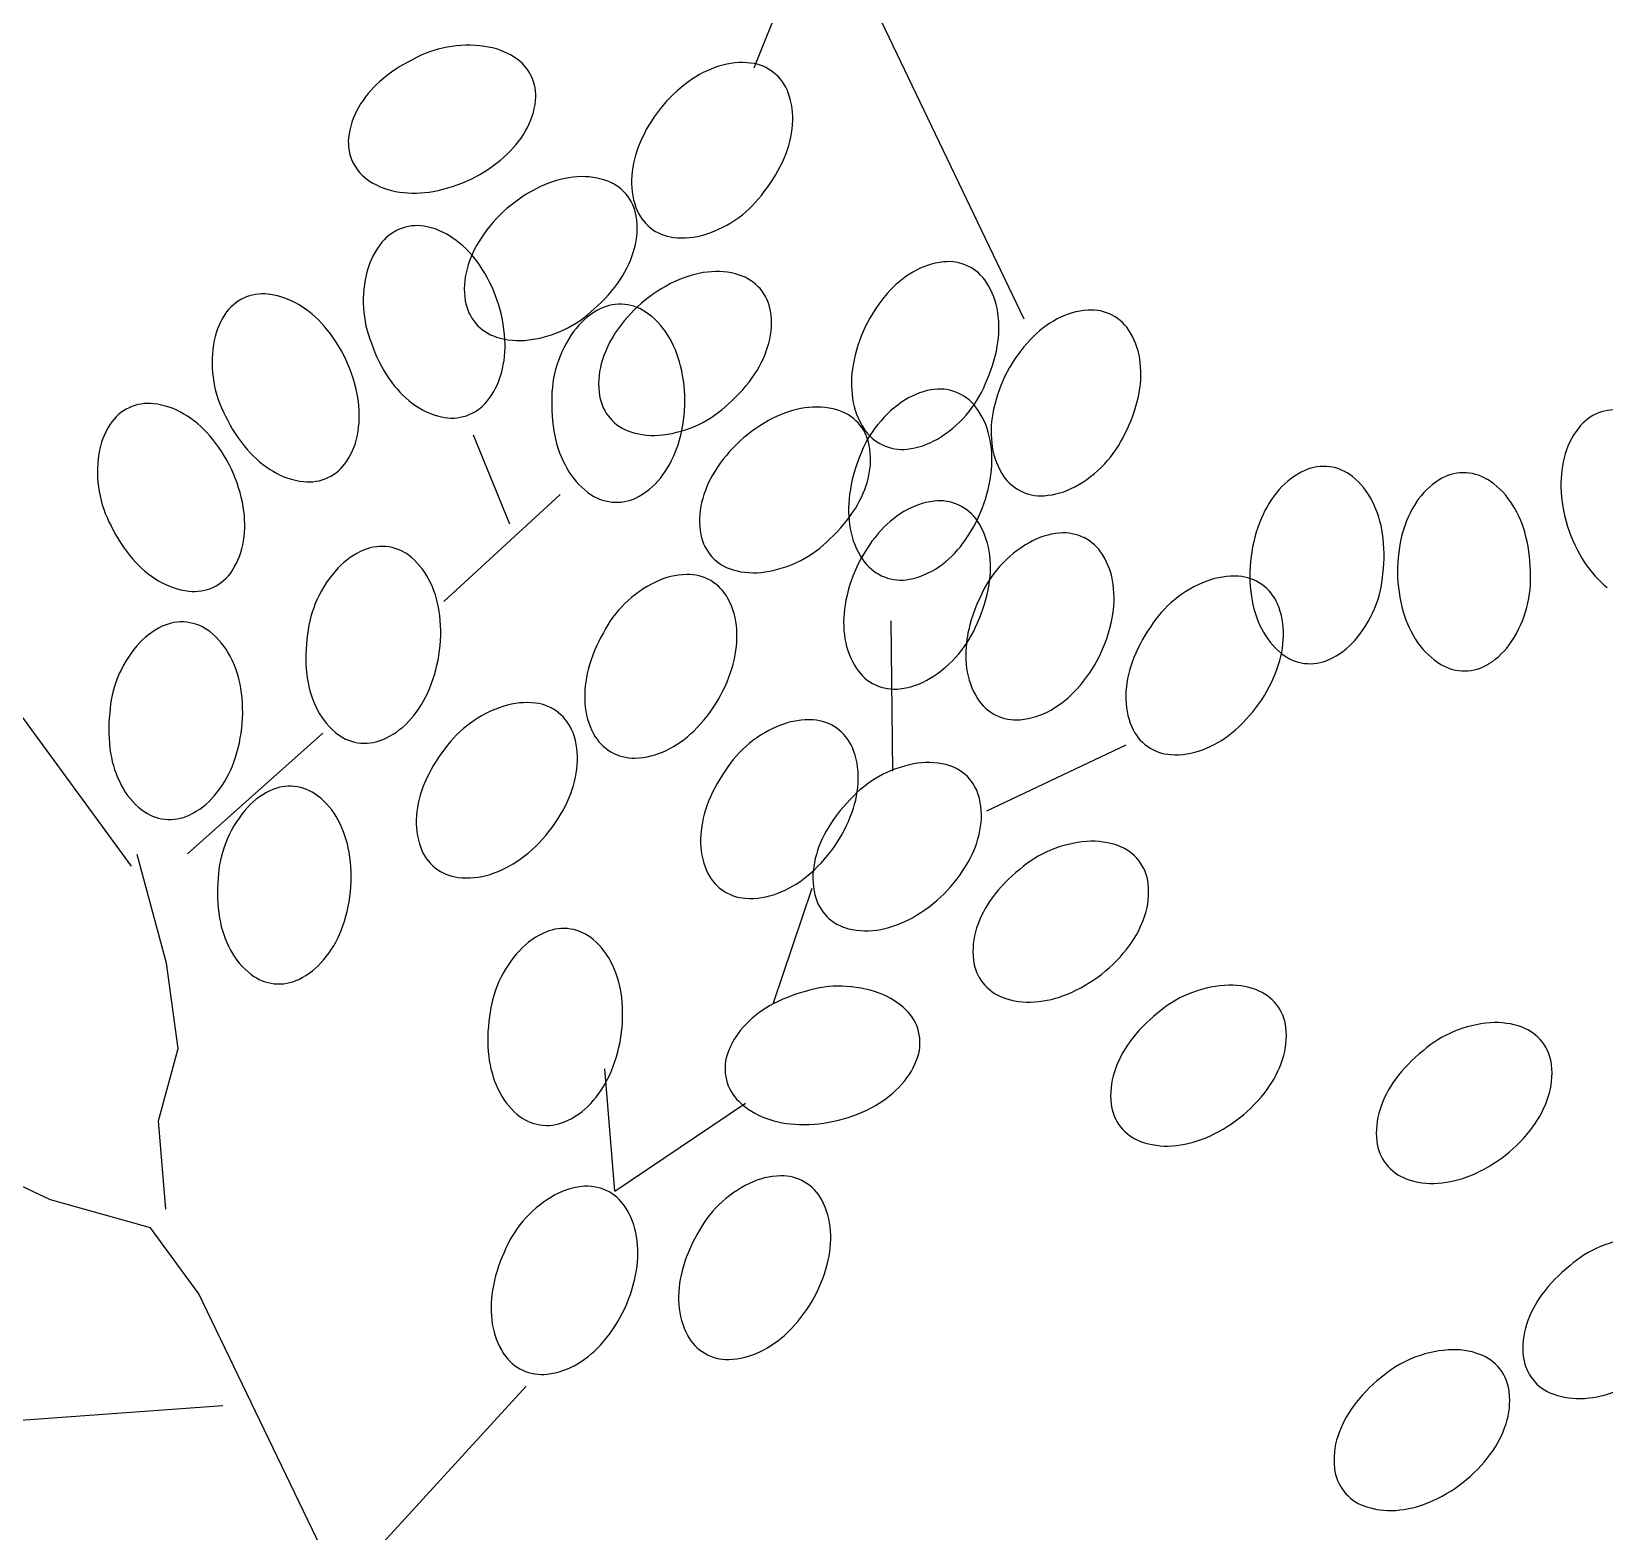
# Model space of a CAD drawing. Header units: millimetres. Extents: x 83956 to 461956, y 36707 to 125807.
# Drawn here: x 95386 to 96240, y 60378 to 61193 of the extents above; entities that cross this region are included whole.
import ezdxf

# ---------------------------------------------------------------- set-up
doc = ezdxf.new("R2010")
doc.units = ezdxf.units.MM
doc.header["$LTSCALE"] = 100
doc.header["$MEASUREMENT"] = 0
doc.layers.add('ARCH', color=9, linetype='CONTINUOUS')

msp = doc.modelspace()

# ---------------------------------------------------------------- linework, layer by layer
at = {"layer": 'ARCH'}
for p, q in [((95848.63, 61349.75), (95778.01, 61172.72)), ((95820.3, 61254.49), (95924.64, 61036.78)), ((95645.54, 60925.25), (95625.91, 60973.57)), ((95609.68, 60883.28), (95672.92, 60941.41)), ((95853.53, 60791.11), (95852.63, 60872.74)), ((95440.1, 60739.62), (95376.56, 60826.48)), ((95470.61, 60746.22), (95544.1, 60811.83)), ((95904.57, 60769.64), (95980.28, 60805.43)), ((95459.05, 60686.93), (95443.3, 60745.84)), ((95788.75, 60665.3), (95809.73, 60727.61)), ((95465.42, 60640.52), (95459.05, 60686.93)), ((95454.87, 60601.35), (95465.42, 60640.52)), ((95702.61, 60563.08), (95697.1, 60629.49)), ((95702.61, 60563.08), (95773.6, 60610.91)), ((95458.75, 60553.36), (95454.87, 60601.35)), ((95396.07, 60558.34), (95360.14, 60575.36)), ((95450.46, 60543.19), (95396.07, 60558.34)), ((95476.64, 60507.41), (95450.46, 60543.19)), ((95582.83, 60287.17), (95476.64, 60507.41)), ((95567.3, 60361.98), (95654.47, 60457.2)), ((95489.71, 60446.54), (95210.15, 60426.43))]:
    msp.add_line(p, q, dxfattribs=at)
for centre, major_axis, start_param, end_param in [((95622.28, 61125.33), (-35.35, 48.33), -0.450629, -0.120316), ((95623, 61121.43), (-37.72, 51.51), -0.770941, -0.451154), ((95626.15, 61143.96), (-24.26, 33.17), -1.197146, -0.770386), ((95627.9, 61105.62), (-47.21, 64.53), -0.179822, 0.091128), ((95634.93, 61157.8), (-14.59, 19.94), 4.532571, 5.08587), ((95771.6, 61134.73), (-24.27, 33.17), -0.750407, -0.323647), ((95773.54, 61151.01), (-14.58, 19.94), -1.303352, -0.750053), ((95634.93, 61157.8), (-14.58, 19.94), 3.979573, 4.532872), ((95776.58, 61119.06), (-33.97, 46.44), -0.323538, -0.003751), ((95773.54, 61151.01), (-14.59, 19.94), 4.426175, 4.979474), ((95613.07, 61122.43), (-33.97, 46.45), 0.091279, 0.411066), ((95789.75, 61100.91), (-47.21, 64.54), -0.003815, 0.267135), ((95758.11, 61145.45), (-24.26, 33.17), 3.999631, 4.426391), ((95598.87, 61130.72), (-24.26, 33.17), 0.411043, 0.837803), ((95618.63, 61159.46), (-24.25, 33.18), 3.552859, 3.979618), ((95789.75, 61100.91), (-47.22, 64.53), 0.266982, 0.537933), ((95741.72, 61146.79), (-33.96, 46.45), 3.679923, 3.99971), ((95582.56, 61132.38), (-14.58, 19.94), 0.837827, 1.391126), ((95604.42, 61167.75), (-33.98, 46.44), 3.232724, 3.552511), ((95589.59, 61184.56), (-47.21, 64.54), 2.961811, 3.232761), ((95769.11, 61109.66), (-33.99, 46.43), 0.537718, 0.857505), ((95721.08, 61155.54), (-47.21, 64.54), 3.408777, 3.679727), ((95582.56, 61132.38), (-14.59, 19.94), 1.390985, 1.944284), ((95591.35, 61146.22), (-24.27, 33.17), 1.944197, 2.370957), ((95589.59, 61184.56), (-47.21, 64.54), 2.690836, 2.961787), ((95696.47, 61036.23), (-47.21, 64.54), -0.189947, 0.081003), ((95686.89, 61056.5), (-33.98, 46.43), -0.509978, -0.190191), ((95684.89, 61072.82), (-24.27, 33.17), -0.93659, -0.50983), ((95689.81, 61088.46), (-14.59, 19.94), -1.489924, -0.936625), ((95752.72, 61111), (-24.27, 33.16), 0.857668, 1.284427), ((95593.63, 61162.51), (-33.99, 46.43), 2.370826, 2.690614), ((95689.81, 61088.46), (-14.59, 19.94), 4.240044, 4.793343), ((95734.67, 61140.19), (-35.35, 48.33), 3.137856, 3.468169), ((95696.47, 61036.23), (-47.21, 64.53), 0.08094, 0.35189), ((95673.62, 61085.86), (-24.27, 33.17), 3.813237, 4.239996), ((95737.29, 61105.45), (-14.59, 19.94), 1.284619, 1.837918), ((95732.34, 61143.41), (-37.7, 51.53), 2.818003, 3.13779), ((95595.2, 61062.61), (-14.59, 19.94), -0.303257, 0.250042), ((95595.2, 61062.61), (-14.59, 19.93), -0.856771, -0.303472), ((95591.55, 61046.63), (-24.27, 33.16), -1.283545, -0.856785), ((95737.29, 61105.45), (-14.59, 19.94), 1.837871, 2.39117), ((95739.24, 61121.73), (-24.26, 33.17), 2.391382, 2.818142), ((95607.86, 61052.19), (-24.27, 33.17), 0.24997, 0.676729), ((95581.57, 61033.56), (-33.98, 46.44), 4.679974, 4.999761), ((95677.81, 61048.65), (-33.96, 46.45), 0.352218, 0.672005), ((95657.76, 61090.2), (-33.97, 46.45), 3.493714, 3.813501), ((95563.06, 61020.91), (-47.21, 64.54), 4.409209, 4.680159), ((95885.41, 61026.76), (-24.26, 33.17), -0.523527, -0.096767), ((95883.64, 61043.06), (-14.58, 19.94), -1.076665, -0.523366), ((95883.64, 61043.06), (-14.59, 19.94), 4.652878, 5.206177), ((95629.83, 61046.28), (-37.7, 51.53), 0.676717, 0.996504), ((95661.95, 61053), (-24.26, 33.17), 0.67182, 1.098579), ((95639.1, 61102.63), (-47.21, 64.54), 3.222566, 3.493516), ((95769.4, 60984.71), (-47.21, 64.54), -0.189986, 0.080965), ((95759.81, 61004.98), (-33.97, 46.45), -0.509567, -0.18978), ((95757.82, 61021.3), (-24.27, 33.17), -0.936574, -0.509814), ((95762.74, 61036.94), (-14.58, 19.94), -1.489726, -0.936427), ((95893.79, 61012.61), (-33.98, 46.44), -0.096897, 0.22289), ((95869.86, 61034.18), (-24.27, 33.17), 4.226083, 4.652842), ((95511.5, 61025.56), (-14.58, 19.94), -0.191748, 0.361551), ((95511.5, 61025.56), (-14.59, 19.93), -0.74533, -0.192031), ((95509.64, 61009.27), (-24.26, 33.17), -1.171767, -0.745007), ((95762.74, 61036.94), (-14.59, 19.94), 4.240073, 4.793372), ((95910.7, 60997.89), (-47.21, 64.53), 0.222893, 0.493843), ((95525.23, 61016.6), (-24.26, 33.17), 0.361536, 0.788296), ((95501.18, 60995.17), (-33.98, 46.44), -1.491695, -1.171908), ((95625.86, 61046.06), (-35.34, 48.33), 0.996819, 1.327132), ((95645.76, 61050.4), (-14.59, 19.94), 1.098447, 1.651746), ((95563.06, 61020.91), (-47.23, 64.52), 4.137887, 4.408837), ((95649.61, 61085.03), (-35.35, 48.33), 2.951642, 3.281955), ((95713.57, 61005.75), (-24.27, 33.17), -0.111973, 0.314787), ((95705.43, 61019.98), (-14.59, 19.93), -0.665449, -0.11215), ((95769.4, 60984.71), (-47.21, 64.54), 0.081026, 0.351977), ((95705.43, 61019.98), (-14.59, 19.94), -1.218574, -0.665275), ((95696.35, 61006.33), (-24.27, 33.17), 4.637799, 5.064558), ((95746.55, 61034.34), (-24.26, 33.17), 3.813484, 4.240244), ((95853.59, 61031.8), (-33.98, 46.43), 3.906215, 4.226002), ((95962.25, 61000.45), (-24.27, 33.17), -0.564267, -0.137507), ((95961.15, 61016.8), (-14.58, 19.94), -1.117439, -0.56414), ((95961.15, 61016.8), (-14.59, 19.94), 4.612375, 5.165674), ((95484.19, 60980.54), (-47.21, 64.54), 4.52057, 4.79152), ((95645.76, 61050.4), (-14.58, 19.94), 1.651819, 2.205118), ((95647.92, 61088.62), (-37.71, 51.52), 2.631603, 2.95139), ((95910.7, 60997.89), (-47.19, 64.55), 0.494139, 0.76509), ((95970.05, 60985.97), (-33.97, 46.44), -0.137454, 0.182333), ((95547.72, 61013.18), (-37.68, 51.54), 0.788542, 1.108329), ((95646.12, 61049.21), (-47.21, 64.54), 1.267515, 1.538465), ((95650.68, 61066.03), (-24.28, 33.16), 2.204689, 2.631449), ((95585.44, 61022.2), (-33.98, 46.44), 3.818365, 4.138152), ((95732.02, 60992.45), (-37.69, 51.53), 0.314922, 0.634709), ((95750.73, 60997.13), (-33.97, 46.45), 0.352071, 0.671858), ((95682.39, 60997.63), (-33.96, 46.45), 4.318309, 4.638096), ((95730.69, 61038.68), (-33.99, 46.43), 3.493292, 3.813079), ((95831.51, 61035.69), (-47.21, 64.54), 3.635565, 3.906515), ((95986.35, 60970.58), (-47.21, 64.53), 0.182297, 0.453248), ((95947.02, 61008.49), (-24.27, 33.17), 4.185483, 4.612243), ((95484.19, 60980.54), (-47.19, 64.55), 4.249943, 4.520893), ((95601.32, 61017.93), (-24.27, 33.17), 3.391595, 3.818355), ((95728.24, 60993.64), (-35.35, 48.33), 0.63468, 0.964993), ((95734.87, 61001.48), (-24.27, 33.17), 0.671615, 1.098375), ((95660.6, 60992.36), (-47.2, 64.54), 4.047321, 4.318272), ((95712.03, 61051.11), (-47.21, 64.54), 3.222609, 3.49356), ((95888.62, 61001.78), (-33.97, 46.45), 0.76497, 1.084757), ((95986.35, 60970.58), (-47.22, 64.53), 0.453124, 0.724074), ((95930.66, 61006.77), (-33.99, 46.43), 3.865603, 4.18539), ((95543.81, 61012.52), (-35.36, 48.32), 1.107936, 1.438249), ((95627.61, 61036.56), (-33.98, 46.44), 1.53836, 1.858147), ((95881.89, 60957.77), (-24.26, 33.17), -0.447077, -0.020317), ((95878.89, 60973.88), (-14.58, 19.94), -1.000399, -0.4471), ((95878.89, 60973.88), (-14.59, 19.94), -1.553793, -1.000494), ((95848.2, 61023.78), (-35.36, 48.32), 3.364439, 3.694752), ((95449.31, 60966.08), (-14.59, 19.94), -0.191803, 0.361496), ((95449.31, 60966.08), (-14.58, 19.94), -0.74497, -0.191671), ((95447.45, 60949.79), (-24.26, 33.17), -1.171791, -0.745031), ((95506.29, 60984.31), (-33.97, 46.44), 3.929934, 4.249721), ((95617.63, 61023.49), (-24.26, 33.17), 1.858442, 2.285202), ((95613.98, 61007.51), (-14.59, 19.94), 2.838303, 3.391602), ((95748.3, 60989.41), (-47.21, 64.54), 0.905544, 1.176494), ((95718.69, 60998.88), (-14.59, 19.94), 1.098451, 1.65175), ((95660.6, 60992.36), (-47.21, 64.54), 3.776291, 4.047242), ((95722.54, 61033.5), (-35.35, 48.32), 2.951612, 3.281925), ((95814.46, 60931.44), (-33.97, 46.45), -0.480576, -0.160789), ((95811.99, 60947.7), (-24.26, 33.17), -0.907323, -0.480563), ((95872.35, 60999.4), (-24.26, 33.17), 1.084668, 1.511428), ((95894.95, 60939.14), (-37.69, 51.53), -0.020357, 0.29943), ((95865.82, 60963.98), (-24.26, 33.17), 4.302727, 4.729486), ((95964.45, 60975.36), (-33.97, 46.44), 0.724265, 1.044052), ((95908.76, 61011.56), (-47.21, 64.54), 3.594939, 3.86589), ((96245.68, 60962.59), (-14.58, 19.94), -0.881242, -0.327943), ((95463.04, 60957.12), (-24.26, 33.17), 0.361727, 0.788486), ((95438.99, 60935.68), (-33.98, 46.44), -1.491665, -1.171878), ((95563.59, 61017.9), (-47.22, 64.53), 1.378931, 1.649881), ((95613.98, 61007.51), (-14.59, 19.94), 2.28495, 2.838249), ((95718.69, 60998.88), (-14.59, 19.93), 1.651564, 2.204863), ((95720.84, 61037.09), (-37.7, 51.53), 2.63175, 2.951537), ((95824.63, 60911.46), (-47.21, 64.54), -0.16089, 0.110061), ((95816.45, 60963.48), (-14.59, 19.94), -1.460749, -0.90745), ((95816.45, 60963.48), (-14.59, 19.94), 4.269148, 4.822447), ((95845.2, 61026.39), (-37.7, 51.53), 3.04469, 3.364477), ((96258.07, 60951.85), (-24.27, 33.17), 0.225234, 0.651993), ((96245.68, 60962.59), (-14.59, 19.94), -0.328009, 0.22529), ((95422, 60921.06), (-47.21, 64.54), 4.52056, 4.791511), ((95522.55, 60981.83), (-24.27, 33.17), 3.502992, 3.929752), ((95726.51, 60984.14), (-33.98, 46.44), 1.176478, 1.496265), ((95723.61, 61014.51), (-24.27, 33.17), 2.205019, 2.631778), ((95824.63, 60911.46), (-47.21, 64.54), 0.11006, 0.381011), ((95891.76, 60941.51), (-35.35, 48.32), 0.299321, 0.629634), ((95858.56, 60990.52), (-14.59, 19.94), 1.511333, 2.064632), ((95856.8, 61006.82), (-24.27, 33.17), 2.617949, 3.044709), ((95849.78, 60960.36), (-33.99, 46.43), 3.982642, 4.302429), ((95924.95, 60998.99), (-35.35, 48.32), 3.323891, 3.654204), ((95485.53, 60953.7), (-37.7, 51.53), 0.788257, 1.108044), ((95546.6, 61003.27), (-33.97, 46.44), 1.649948, 1.969735), ((95681.99, 60985.64), (-33.96, 46.45), 3.456694, 3.776481), ((95800.35, 60960.41), (-24.27, 33.16), 3.842111, 4.26887), ((95858.56, 60990.52), (-14.59, 19.94), 2.064679, 2.617978), ((95948.09, 60973.64), (-24.27, 33.17), 1.044002, 1.470762), ((96273.84, 60947.2), (-33.98, 46.43), 0.651844, 0.971631), ((95422, 60921.06), (-47.22, 64.53), 4.24948, 4.52043), ((95538.14, 60989.17), (-24.26, 33.17), 1.969818, 2.396577), ((95536.28, 60972.88), (-14.59, 19.94), 2.94975, 3.503049), ((95712.55, 60975.44), (-24.27, 33.17), 1.496247, 1.923007), ((95805.61, 60923.34), (-33.97, 46.44), 0.381032, 0.700819), ((95909.32, 60930.91), (-47.22, 64.53), 0.570134, 0.841084), ((95827.47, 60962.55), (-47.2, 64.54), 3.712024, 3.982974), ((95922.07, 61001.71), (-37.7, 51.53), 3.004135, 3.323922), ((96094.3, 60916.97), (-24.26, 33.17), -0.20536, 0.2214), ((96087.52, 60931.9), (-14.59, 19.94), -0.758738, -0.205439), ((96087.52, 60931.9), (-14.58, 19.94), -1.311855, -0.758556), ((96163.39, 60928.43), (-14.59, 19.94), -0.622749, -0.06945), ((96163.39, 60928.43), (-14.58, 19.94), -1.175884, -0.622585), ((95536.28, 60972.88), (-14.59, 19.94), 2.396389, 2.949688), ((95695.33, 60976.02), (-24.26, 33.17), 3.029651, 3.456411), ((95784.37, 60964.29), (-33.98, 46.44), 3.522485, 3.842272), ((95933.96, 60965.33), (-14.59, 19.94), 1.470727, 2.024026), ((95932.85, 60981.68), (-24.27, 33.17), 2.577271, 3.004031), ((96077.21, 60919.15), (-24.26, 33.17), 4.544478, 4.971238), ((96172.12, 60914.56), (-24.27, 33.17), -0.0695, 0.357259), ((96154.89, 60914.41), (-24.27, 33.17), 4.680295, 5.107055), ((96296.25, 60947.93), (-47.22, 64.53), 0.971689, 1.242639), ((95481.62, 60953.04), (-35.36, 48.32), 1.10795, 1.438263), ((95703.47, 60961.8), (-14.59, 19.94), 1.923063, 2.476362), ((95703.47, 60961.8), (-14.59, 19.94), 2.476363, 3.029662), ((95789.63, 60927.22), (-24.26, 33.17), 0.700866, 1.127625), ((95887, 60933.1), (-33.96, 46.45), 0.841504, 1.161291), ((95880.88, 60896.94), (-24.26, 33.17), -0.512208, -0.085449), ((95878.93, 60913.21), (-14.59, 19.94), -1.065769, -0.51247), ((95933.96, 60965.33), (-14.59, 19.94), 2.024031, 2.57733), ((96106.69, 60906.15), (-33.97, 46.44), 0.221422, 0.541209), ((96062.5, 60911.8), (-33.99, 46.43), 4.224459, 4.544246), ((96185.86, 60905.53), (-33.96, 46.45), 0.357551, 0.677338), ((96141.32, 60905.13), (-33.98, 46.44), 4.360423, 4.68021), ((95444.1, 60924.83), (-33.97, 46.44), 3.929942, 4.249729), ((95765.35, 60976.17), (-47.22, 64.53), 3.251491, 3.522441), ((95889.42, 60882.88), (-33.98, 46.44), -0.08557, 0.234217), ((95878.93, 60913.21), (-14.59, 19.94), 4.664174, 5.217473), ((95827.47, 60962.55), (-47.21, 64.54), 3.44107, 3.712021), ((96127.35, 60897.46), (-47.21, 64.54), 0.541289, 0.812239), ((95501.4, 60958.42), (-47.21, 64.54), 1.378985, 1.649935), ((95773.53, 60924.15), (-14.58, 19.94), 1.127652, 1.680951), ((95870.96, 60929.49), (-24.27, 33.17), 1.16099, 1.58775), ((95906.49, 60868.35), (-47.22, 64.53), 0.23414, 0.50509), ((95865.25, 60904.18), (-24.26, 33.17), 4.237619, 4.664379), ((95947.86, 60879.44), (-24.26, 33.17), -0.539523, -0.112763), ((95946.35, 60895.77), (-14.59, 19.93), -1.0932, -0.539901), ((96040.31, 60908.58), (-47.22, 64.53), 3.95364, 4.224591), ((96207.52, 60899.72), (-47.22, 64.53), 0.676987, 0.947938), ((96119.77, 60898.94), (-47.21, 64.54), 4.089629, 4.36058), ((96296.25, 60947.93), (-47.22, 64.53), 1.242678, 1.513629), ((95460.36, 60922.35), (-24.27, 33.16), 3.502925, 3.929685), ((95582.32, 60873.31), (-24.26, 33.17), -0.237137, 0.189623), ((95576.02, 60888.45), (-14.58, 19.94), -0.790289, -0.23699), ((95576.02, 60888.45), (-14.59, 19.94), -1.343861, -0.790562), ((95776.37, 60958.88), (-35.35, 48.32), 2.980676, 3.310989), ((95845.45, 60949.17), (-33.98, 46.44), 3.121154, 3.440941), ((95849, 60901.61), (-33.98, 46.44), 3.917681, 4.237468), ((95959.13, 60859.69), (-37.7, 51.53), -0.112974, 0.206813), ((95946.35, 60895.77), (-14.59, 19.94), 4.63695, 5.190249), ((95484.41, 60943.79), (-33.98, 46.44), 1.649889, 1.969676), ((95565.3, 60876.04), (-24.26, 33.17), 4.51269, 4.93945), ((95773.53, 60924.15), (-14.59, 19.94), 1.680687, 2.233986), ((95774.57, 60962.42), (-37.7, 51.53), 2.660797, 2.980584), ((95906.49, 60868.35), (-47.22, 64.53), 0.504992, 0.775942), ((95857.9, 60919.58), (-14.58, 19.94), 1.587909, 2.141208), ((95854.89, 60935.7), (-24.27, 33.17), 2.694308, 3.121068), ((95956.18, 60862.34), (-35.35, 48.33), 0.207018, 0.537331), ((95932.43, 60887.11), (-24.26, 33.17), 4.210145, 4.636905), ((96127.35, 60897.46), (-47.23, 64.52), 0.811889, 1.08284), ((96277.43, 60935.74), (-33.98, 46.44), 1.513728, 1.833515), ((95475.95, 60929.69), (-24.27, 33.16), 1.969474, 2.396233), ((95474.09, 60913.4), (-14.59, 19.94), 2.949805, 3.503104), ((95598.97, 60857.81), (-37.69, 51.53), 0.189687, 0.509474), ((95752.57, 60836.36), (-37.7, 51.53), -0.179566, 0.140221), ((95742.63, 60856.82), (-24.27, 33.16), -0.606465, -0.179705), ((95742.22, 60873.21), (-14.59, 19.94), -1.159732, -0.606433), ((95742.22, 60873.21), (-14.59, 19.94), 4.570205, 5.123504), ((95777.99, 60939.93), (-24.27, 33.17), 2.234081, 2.660841), ((95857.9, 60919.58), (-14.58, 19.94), 2.141183, 2.694482), ((96046.73, 60834.64), (-37.7, 51.53), -0.268041, 0.051746), ((96038.64, 60855.9), (-24.26, 33.17), -0.694759, -0.267999), ((96039.68, 60872.26), (-14.59, 19.94), -1.248167, -0.694868), ((96059.89, 60902.5), (-35.36, 48.32), 3.682621, 4.012934), ((96207.52, 60899.72), (-47.21, 64.53), 0.947986, 1.218937), ((96139.99, 60895.57), (-35.34, 48.33), 3.81891, 4.149223), ((95474.09, 60913.4), (-14.59, 19.94), 2.396373, 2.949672), ((95550.37, 60869.15), (-33.97, 46.44), 4.192999, 4.512786), ((95727.75, 60865.51), (-24.26, 33.17), 4.143524, 4.570284), ((95972.68, 60850.17), (-47.23, 64.53), 0.477591, 0.748541), ((95826.88, 60905.25), (-47.21, 64.53), 3.64674, 3.917691), ((95916.12, 60884.99), (-33.96, 46.45), 3.890604, 4.210391), ((96105.17, 60894.25), (-33.98, 46.44), 1.083074, 1.402861), ((96039.68, 60872.26), (-14.59, 19.94), 4.481676, 5.034975), ((95595.36, 60859.47), (-35.37, 48.31), 0.509109, 0.839421), ((95749.8, 60839.21), (-35.35, 48.33), 0.140231, 0.470544), ((95884.37, 60871.99), (-33.98, 46.44), 0.776096, 1.095883), ((96044.22, 60837.72), (-35.36, 48.32), 0.051587, 0.381899), ((96024.58, 60865.86), (-24.26, 33.17), 4.055129, 4.481889), ((96056.23, 60904.04), (-37.7, 51.53), 3.362952, 3.682739), ((96185.97, 60893.52), (-33.97, 46.44), 1.219037, 1.538824), ((96136.16, 60896.6), (-37.71, 51.52), 3.498697, 3.818484), ((95474.39, 60832.61), (-24.26, 33.17), -0.189724, 0.237036), ((95467.38, 60847.43), (-14.58, 19.94), -0.742953, -0.189654), ((95467.38, 60847.43), (-14.59, 19.93), -1.296557, -0.743258), ((95528.09, 60866.64), (-47.2, 64.55), 3.922202, 4.193152), ((95711.33, 60864.47), (-33.98, 46.44), 3.823701, 4.143488), ((95843.7, 60893.54), (-35.36, 48.32), 3.375775, 3.706088), ((95894.11, 60889.24), (-47.22, 64.53), 3.619227, 3.890178), ((96058.64, 60823.15), (-47.21, 64.53), 0.322636, 0.593587), ((96090.46, 60886.89), (-24.27, 33.17), 1.40286, 1.82962), ((95457.27, 60834.53), (-24.27, 33.17), 4.560046, 4.986806), ((95614.73, 60852.77), (-47.23, 64.53), 0.780144, 1.051094), ((95765.45, 60825.96), (-47.22, 64.53), 0.411047, 0.681998), ((95868.13, 60869.43), (-24.26, 33.17), 1.095962, 1.522722), ((95950.67, 60854.42), (-33.98, 46.44), 0.748601, 1.068388), ((96008.14, 60866.29), (-33.96, 46.45), 3.735524, 4.055311), ((96073.37, 60889.08), (-24.27, 33.17), 2.936206, 3.362966), ((96172.39, 60884.24), (-24.27, 33.17), 1.538712, 1.965472), ((96155.16, 60884.09), (-24.26, 33.17), 3.072135, 3.498895), ((95491.76, 60817.92), (-37.71, 51.52), 0.236836, 0.556623), ((95442.68, 60826.95), (-33.97, 46.44), 4.240365, 4.560152), ((95528.09, 60866.64), (-47.23, 64.53), 3.650787, 3.921738), ((95840.68, 60896.11), (-37.69, 51.53), 3.056073, 3.37586), ((95894.11, 60889.24), (-47.21, 64.54), 3.34847, 3.61942), ((96080.14, 60874.15), (-14.59, 19.94), 1.829541, 2.38284), ((96080.14, 60874.15), (-14.58, 19.94), 2.382981, 2.93628), ((95592.46, 60850.26), (-33.98, 46.44), 1.051263, 1.37105), ((95743.77, 60831.66), (-33.98, 46.43), 0.681907, 1.001694), ((95689.65, 60870.17), (-47.2, 64.54), 3.552892, 3.823843), ((95854.45, 60860.39), (-14.59, 19.94), 1.522683, 2.075982), ((95934.36, 60852.29), (-24.26, 33.17), 1.068715, 1.495475), ((96037.55, 60830.74), (-33.99, 46.43), 0.593263, 0.91305), ((95987.05, 60873.88), (-47.21, 64.53), 3.464232, 3.735182), ((96163.9, 60870.22), (-14.59, 19.93), 1.965269, 2.518568), ((96163.9, 60870.22), (-14.59, 19.94), 2.518776, 3.072075), ((95488.08, 60819.4), (-35.34, 48.33), 0.557026, 0.887338), ((95420.54, 60823.39), (-47.21, 64.54), 3.969381, 4.240331), ((95854.45, 60860.39), (-14.59, 19.94), 2.075945, 2.629244), ((95852.49, 60876.67), (-24.27, 33.17), 2.629251, 3.056011), ((95910.78, 60874.25), (-33.97, 46.44), 3.028679, 3.348466), ((95577.52, 60843.37), (-24.27, 33.17), 1.371056, 1.797816), ((95548.47, 60857.3), (-33.98, 46.44), 3.331191, 3.650978), ((95661.62, 60765.56), (-37.69, 51.53), -0.323497, -0.00371), ((95654.72, 60787.24), (-24.26, 33.17), -0.750159, -0.3234), ((95656.66, 60803.51), (-14.59, 19.94), -1.303731, -0.750432), ((95727.35, 60830.63), (-24.27, 33.17), 1.001889, 1.428648), ((95689.65, 60870.17), (-47.22, 64.53), 3.28175, 3.5527), ((95920.44, 60843.64), (-14.59, 19.94), 1.495327, 2.048626), ((96021.11, 60831.16), (-24.27, 33.16), 0.913269, 1.340028), ((95987.05, 60873.88), (-47.21, 64.54), 3.193344, 3.464294), ((95507.75, 60813.63), (-47.21, 64.54), 0.82784, 1.098791), ((95560.51, 60846.1), (-24.27, 33.17), 2.904398, 3.331157), ((95659.29, 60768.77), (-35.36, 48.32), -0.004001, 0.326312), ((95656.66, 60803.51), (-14.58, 19.94), 4.426274, 4.979573), ((95807.76, 60777.89), (-24.27, 33.17), -0.694842, -0.268083), ((95808.8, 60794.25), (-14.59, 19.94), -1.248167, -0.694868), ((95920.44, 60843.64), (-14.58, 19.94), 2.04879, 2.602089), ((95918.93, 60859.96), (-24.26, 33.17), 2.601947, 3.028707), ((95420.54, 60823.39), (-47.21, 64.54), 3.698464, 3.969414), ((95566.81, 60830.96), (-14.58, 19.94), 1.797934, 2.351233), ((95566.81, 60830.96), (-14.58, 19.94), 2.351302, 2.904601), ((95641.24, 60797.96), (-24.27, 33.17), 3.999452, 4.426212), ((95712.89, 60822.93), (-14.59, 19.94), 1.42861, 1.981909), ((95705.29, 60854.11), (-33.98, 46.44), 2.962007, 3.281794), ((95815.85, 60756.63), (-37.69, 51.53), -0.26801, 0.051777), ((95808.8, 60794.25), (-14.59, 19.94), 4.481724, 5.035023), ((96006.02, 60824.77), (-14.59, 19.94), 1.340203, 1.893502), ((96001.2, 60856.5), (-33.98, 46.44), 2.873514, 3.193301), ((95485.61, 60810.07), (-33.98, 46.44), 1.098647, 1.418434), ((95672.87, 60753.42), (-47.21, 64.54), 0.267148, 0.538098), ((95712.89, 60822.93), (-14.58, 19.94), 1.982106, 2.535405), ((95712.47, 60839.31), (-24.26, 33.17), 2.53547, 2.96223), ((95813.35, 60759.71), (-35.35, 48.33), 0.051769, 0.382082), ((95793.71, 60787.85), (-24.26, 33.17), 4.054999, 4.481759), ((96006.02, 60824.77), (-14.59, 19.93), 1.893194, 2.446493), ((96007.05, 60841.13), (-24.27, 33.17), 2.446649, 2.873409), ((95441.34, 60815.02), (-33.96, 46.45), 3.378869, 3.698656), ((95624.85, 60799.3), (-33.96, 46.45), 3.679915, 3.999702), ((95827.77, 60745.13), (-47.21, 64.53), 0.322639, 0.593589), ((95877.06, 60732.41), (-37.68, 51.54), -0.438623, -0.118835), ((95872.7, 60754.74), (-24.27, 33.16), -0.865806, -0.439046), ((95876.51, 60770.69), (-14.59, 19.94), -1.419092, -0.865793), ((95471.02, 60802.48), (-24.26, 33.17), 1.418496, 1.845256), ((95526.09, 60758.22), (-14.59, 19.94), -0.733609, -0.18031), ((95526.09, 60758.22), (-14.59, 19.94), -1.287075, -0.733776), ((95652.23, 60762.17), (-33.97, 46.44), 0.538153, 0.857941), ((95875.12, 60735.87), (-35.35, 48.32), -0.119104, 0.211209), ((95777.27, 60788.28), (-33.96, 46.45), 3.735524, 4.055311), ((95876.51, 60770.69), (-14.59, 19.94), 4.310955, 4.864254), ((95453.9, 60804.4), (-24.26, 33.17), 2.951847, 3.378607), ((95533.23, 60743.47), (-24.26, 33.17), -0.180305, 0.246455), ((95516.1, 60745.22), (-24.27, 33.17), 4.569471, 4.996231), ((95604.21, 60808.05), (-47.21, 64.54), 3.408806, 3.679757), ((95886.85, 60719.06), (-47.22, 64.53), 0.151808, 0.422758), ((95860.55, 60766.95), (-24.27, 33.16), 3.883984, 4.310744), ((95460.91, 60789.58), (-14.59, 19.93), 1.845063, 2.398362), ((95460.91, 60789.58), (-14.59, 19.94), 2.398514, 2.951813), ((95550.74, 60728.94), (-37.69, 51.53), 0.24653, 0.566317), ((95635.84, 60763.51), (-24.26, 33.17), 0.858072, 1.284832), ((95806.67, 60752.73), (-33.98, 46.44), 0.59357, 0.913358), ((95756.17, 60795.87), (-47.21, 64.53), 3.464232, 3.735182), ((95501.58, 60737.5), (-33.98, 46.44), 4.249707, 4.569494), ((95604.21, 60808.05), (-47.21, 64.53), 3.137752, 3.408703), ((95867.35, 60730.13), (-33.98, 46.44), 0.422685, 0.742472), ((95844.42, 60770.16), (-33.97, 46.44), 3.564434, 3.884221), ((95547.04, 60730.38), (-35.36, 48.32), 0.566197, 0.89651), ((95620.42, 60757.96), (-14.59, 19.94), 1.284636, 1.837935), ((95790.23, 60753.15), (-24.27, 33.16), 0.913143, 1.339902), ((95756.17, 60795.87), (-47.22, 64.53), 3.193203, 3.464154), ((95962.13, 60692.93), (-35.35, 48.33), -0.237519, 0.092793), ((95963.66, 60689.26), (-37.7, 51.53), -0.557391, -0.237604), ((95961.97, 60711.95), (-24.26, 33.17), -0.984056, -0.557296), ((95967.63, 60727.33), (-14.59, 19.93), -1.537631, -0.984332), ((95479.47, 60733.73), (-47.21, 64.53), 3.97876, 4.24971), ((95617.38, 60789.91), (-33.97, 46.44), 2.818054, 3.137841), ((95851.22, 60733.34), (-24.26, 33.17), 0.742619, 1.169379), ((95824.92, 60781.23), (-47.21, 64.53), 3.293432, 3.564383), ((95967.63, 60727.33), (-14.58, 19.94), 4.192596, 4.745895), ((95566.77, 60724.79), (-47.23, 64.52), 0.83691, 1.10786), ((95620.42, 60757.96), (-14.58, 19.94), 1.838037, 2.391336), ((95622.36, 60774.23), (-24.27, 33.17), 2.391163, 2.817923), ((95775.14, 60746.75), (-14.58, 19.94), 1.340237, 1.893536), ((95770.33, 60778.48), (-33.97, 46.44), 2.873605, 3.193392), ((95971.8, 60674.85), (-47.21, 64.54), 0.03343, 0.30438), ((95479.47, 60733.73), (-47.21, 64.54), 3.707882, 3.978832), ((95775.14, 60746.75), (-14.59, 19.94), 1.893276, 2.446575), ((95776.18, 60763.11), (-24.27, 33.17), 2.446745, 2.873505), ((95835.26, 60729.6), (-14.59, 19.94), 1.169362, 1.722661), ((95824.92, 60781.23), (-47.21, 64.54), 3.022514, 3.293464), ((95951.34, 60725.51), (-24.27, 33.16), 3.765493, 4.192253), ((95953.75, 60688.14), (-33.97, 46.44), 0.304385, 0.624172), ((95544.67, 60721.02), (-33.99, 46.43), 1.107899, 1.427686), ((95674.73, 60680.99), (-14.58, 19.94), -0.78749, -0.234191), ((95835.26, 60729.6), (-14.59, 19.94), 1.722675, 2.275974), ((95839.06, 60745.55), (-24.28, 33.16), 2.275664, 2.702424), ((95835.91, 60761.69), (-33.98, 46.44), 2.70255, 3.022337), ((95938.11, 60693.24), (-24.27, 33.16), 0.623984, 1.050744), ((95935.7, 60730.6), (-33.96, 46.45), 3.446236, 3.766023), ((95500.35, 60725.56), (-33.99, 46.43), 3.387793, 3.70758), ((95681.07, 60665.88), (-24.26, 33.17), -0.234277, 0.192482), ((95674.73, 60680.99), (-14.59, 19.94), -1.340948, -0.787649), ((95664.05, 60668.55), (-24.26, 33.17), 4.515553, 4.942312), ((95530.15, 60713.3), (-24.26, 33.17), 1.427957, 1.854717), ((95513.01, 60715.06), (-24.27, 33.17), 2.961259, 3.388018), ((95697.77, 60650.42), (-37.7, 51.53), 0.192493, 0.51228), ((95921.82, 60691.41), (-14.59, 19.94), 1.050724, 1.604023), ((95917.65, 60743.9), (-47.21, 64.54), 3.17501, 3.445961), ((95520.16, 60700.3), (-14.59, 19.94), 1.854547, 2.407846), ((95649.14, 60661.63), (-33.99, 46.43), 4.195523, 4.51531), ((95917.65, 60743.9), (-47.22, 64.53), 2.903938, 3.174889), ((95520.16, 60700.3), (-14.59, 19.94), 2.407983, 2.961282), ((95694.16, 60652.07), (-35.36, 48.32), 0.512189, 0.842502), ((95825.98, 60594.07), (-47.21, 64.54), -0.386518, -0.115568), ((95824.53, 60614.52), (-35.35, 48.33), -0.657338, -0.327025), ((95824.43, 60610.55), (-37.69, 51.53), -0.977105, -0.657318), ((95921.82, 60691.41), (-14.58, 19.94), 1.604241, 2.15754), ((96038.44, 60611.13), (-37.7, 51.53), -0.557383, -0.237596), ((96036.75, 60633.81), (-24.26, 33.17), -0.984056, -0.557296), ((96042.41, 60649.2), (-14.58, 19.94), -1.537333, -0.984034), ((95626.87, 60659.05), (-47.23, 64.52), 3.924518, 4.195468), ((95814.92, 60613.57), (-33.98, 46.44), -0.115604, 0.204183), ((95832.14, 60631.96), (-24.27, 33.17), -1.404115, -0.977356), ((95927.48, 60706.8), (-24.27, 33.16), 2.157296, 2.584056), ((95926.26, 60723.2), (-33.97, 46.45), 2.584394, 2.904181), ((96036.91, 60614.79), (-35.35, 48.33), -0.237519, 0.092793), ((96042.41, 60649.2), (-14.59, 19.94), 4.192345, 4.745644), ((95713.55, 60645.42), (-47.21, 64.54), 0.783322, 1.054273), ((95843.58, 60643.7), (-14.59, 19.94), 4.325844, 4.879143), ((96046.58, 60596.71), (-47.21, 64.54), 0.03343, 0.30438), ((96182.69, 60590.81), (-37.69, 51.53), -0.557294, -0.237507), ((96181, 60613.5), (-24.26, 33.17), -0.984056, -0.557296), ((95626.87, 60659.05), (-47.23, 64.52), 3.653553, 3.924503), ((95802.72, 60624.6), (-24.27, 33.16), 0.203987, 0.630747), ((95843.58, 60643.7), (-14.59, 19.94), 3.772592, 4.325891), ((96026.12, 60647.37), (-24.27, 33.16), 3.765577, 4.192337), ((96181.16, 60594.48), (-35.36, 48.32), -0.237633, 0.09268), ((96186.66, 60628.88), (-14.59, 19.93), -1.537648, -0.984349), ((96028.52, 60610.01), (-33.97, 46.44), 0.304374, 0.624161), ((96190.83, 60576.39), (-47.21, 64.54), 0.033399, 0.304349), ((96186.66, 60628.88), (-14.58, 19.94), 4.19265, 4.745949), ((95691.28, 60642.85), (-33.97, 46.44), 1.054191, 1.373978), ((95787.1, 60629.57), (-14.59, 19.93), 0.630685, 1.183984), ((95827.95, 60648.67), (-24.26, 33.18), 3.346107, 3.772867), ((96010.48, 60652.47), (-33.98, 46.44), 3.445785, 3.765573), ((96170.37, 60627.05), (-24.25, 33.18), 3.766089, 4.192849), ((95647.27, 60649.77), (-33.97, 46.44), 3.334137, 3.653924), ((95787.1, 60629.57), (-14.59, 19.94), 1.184261, 1.73756), ((95815.75, 60659.7), (-33.98, 46.44), 3.025989, 3.345776), ((96012.89, 60615.1), (-24.27, 33.16), 0.623973, 1.050733), ((96172.77, 60589.69), (-33.98, 46.44), 0.304212, 0.623999), ((95676.36, 60635.92), (-24.26, 33.17), 1.37396, 1.80072), ((95798.54, 60641.31), (-24.27, 33.17), 1.737485, 2.164244), ((95992.43, 60665.76), (-47.22, 64.53), 3.174896, 3.445846), ((96154.73, 60632.15), (-33.97, 46.45), 3.446067, 3.765854), ((95665.69, 60623.48), (-14.58, 19.94), 1.800868, 2.354167), ((95659.34, 60638.6), (-24.26, 33.17), 2.90732, 3.33408), ((95804.69, 60679.2), (-47.2, 64.54), 2.755221, 3.026172), ((95996.6, 60613.28), (-14.59, 19.94), 1.050724, 1.604023), ((96157.14, 60594.79), (-24.26, 33.17), 0.624244, 1.051003), ((95665.69, 60623.48), (-14.58, 19.94), 2.354077, 2.907376), ((95804.11, 60656.79), (-33.98, 46.44), 2.164226, 2.484013), ((95804.69, 60679.2), (-47.21, 64.54), 2.484168, 2.755119), ((95996.6, 60613.28), (-14.58, 19.94), 1.604241, 2.15754), ((95992.43, 60665.76), (-47.21, 64.54), 2.904096, 3.175046), ((96136.68, 60645.45), (-47.21, 64.54), 3.175005, 3.445956), ((96002.26, 60628.66), (-24.27, 33.16), 2.157296, 2.584056), ((96001.04, 60645.06), (-33.97, 46.45), 2.584394, 2.904181), ((96140.85, 60592.96), (-14.58, 19.94), 1.051003, 1.604302), ((96140.85, 60592.96), (-14.59, 19.94), 1.604116, 2.157415), ((96136.68, 60645.45), (-47.21, 64.54), 2.904022, 3.174972), ((95793.58, 60530.31), (-24.27, 33.17), -0.6064, -0.179641), ((95793.16, 60546.7), (-14.58, 19.94), -1.159567, -0.606268), ((96146.51, 60608.34), (-24.26, 33.18), 2.157762, 2.584521), ((96145.29, 60624.75), (-33.98, 46.44), 2.584145, 2.903932), ((95689.44, 60524.76), (-24.27, 33.17), -0.513369, -0.086609), ((95687.5, 60541.04), (-14.59, 19.93), -1.066741, -0.513442), ((95687.5, 60541.04), (-14.59, 19.94), 4.66328, 5.216579), ((95803.51, 60509.84), (-37.7, 51.53), -0.179573, 0.140214), ((95793.16, 60546.7), (-14.59, 19.94), 4.570257, 5.123556), ((95701.23, 60505.31), (-37.7, 51.53), -0.08648, 0.233307), ((95673.81, 60532.02), (-24.27, 33.17), 4.236526, 4.663286), ((95800.74, 60512.69), (-35.35, 48.33), 0.140274, 0.470587), ((95778.69, 60538.99), (-24.26, 33.17), 4.143532, 4.570292), ((95698.21, 60507.88), (-35.36, 48.32), 0.23316, 0.563473), ((95657.57, 60529.47), (-33.98, 46.44), 3.916643, 4.23643), ((95816.4, 60499.45), (-47.2, 64.55), 0.411417, 0.682368), ((95762.28, 60537.96), (-33.98, 46.44), 3.823701, 4.143488), ((96262.26, 60474.01), (-37.7, 51.53), -0.557374, -0.237587), ((95715.03, 60496.16), (-47.21, 64.54), 0.504302, 0.775253), ((96260.74, 60477.68), (-35.35, 48.32), -0.237577, 0.092736), ((95635.45, 60533.13), (-47.21, 64.54), 3.645896, 3.916847), ((95794.71, 60505.15), (-33.98, 46.44), 0.68203, 1.001817), ((95740.6, 60543.66), (-47.22, 64.53), 3.552633, 3.823584), ((96270.4, 60459.59), (-47.21, 64.54), 0.033392, 0.304342), ((95692.91, 60499.82), (-33.98, 46.44), 0.77505, 1.094837), ((95778.3, 60504.12), (-24.26, 33.17), 1.002035, 1.428795), ((95740.6, 60543.66), (-47.21, 64.54), 3.281861, 3.552812), ((96252.35, 60472.89), (-33.98, 46.44), 0.304216, 0.624004), ((95635.45, 60533.13), (-47.22, 64.53), 3.374816, 3.645767), ((95676.66, 60497.26), (-24.27, 33.17), 1.094934, 1.521693), ((95763.83, 60496.41), (-14.59, 19.94), 1.428647, 1.981946), ((95756.23, 60527.59), (-33.97, 46.44), 2.962059, 3.281846), ((96236.71, 60477.99), (-24.27, 33.17), 0.624013, 1.050772), ((95652.51, 60518.59), (-33.98, 46.44), 3.055069, 3.374856), ((95763.83, 60496.41), (-14.58, 19.94), 1.982086, 2.535385), ((95763.42, 60512.8), (-24.27, 33.17), 2.535183, 2.961943), ((96159.73, 60413.21), (-37.69, 51.53), -0.557212, -0.237425), ((96158.05, 60435.9), (-24.26, 33.17), -0.984056, -0.557296), ((95662.97, 60488.25), (-14.59, 19.94), 1.521687, 2.074986), ((95661.04, 60504.52), (-24.26, 33.17), 2.628383, 3.055142), ((96158.21, 60416.88), (-35.35, 48.32), -0.237589, 0.092724), ((96163.71, 60451.28), (-14.59, 19.94), -1.537458, -0.984159), ((96163.71, 60451.28), (-14.59, 19.94), 4.192427, 4.745726), ((96220.42, 60476.16), (-14.59, 19.94), 1.050841, 1.60414), ((95662.97, 60488.25), (-14.59, 19.93), 2.074852, 2.628151), ((96167.87, 60398.8), (-47.21, 64.54), 0.033399, 0.304349), ((96220.42, 60476.16), (-14.59, 19.94), 1.604135, 2.157434), ((96147.42, 60449.46), (-24.27, 33.16), 3.765577, 4.192337), ((96226.08, 60491.55), (-24.27, 33.16), 2.157283, 2.584043), ((96224.86, 60507.95), (-33.98, 46.44), 2.584153, 2.90394), ((96149.82, 60412.09), (-33.98, 46.44), 0.304212, 0.623999), ((96131.78, 60454.55), (-33.99, 46.43), 3.445617, 3.765405), ((96134.19, 60417.19), (-24.27, 33.17), 0.624002, 1.050761), ((96113.73, 60467.85), (-47.22, 64.53), 3.174858, 3.445808), ((96117.9, 60415.36), (-14.59, 19.94), 1.050841, 1.60414), ((96117.9, 60415.36), (-14.59, 19.94), 1.604116, 2.157415), ((96113.73, 60467.85), (-47.21, 64.54), 2.904031, 3.174982), ((96123.56, 60430.75), (-24.25, 33.18), 2.15778, 2.58454), ((96122.34, 60447.15), (-33.98, 46.44), 2.584145, 2.903932)]:
    msp.add_ellipse(centre, major_axis=major_axis, ratio=1, start_param=start_param, end_param=end_param, dxfattribs=at)

doc.saveas('drawing.dxf')
